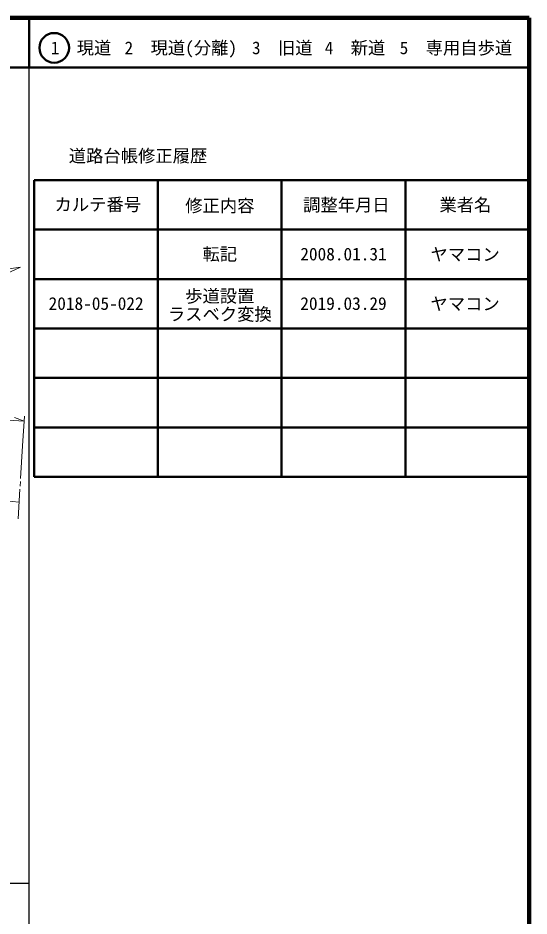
# Model space of a CAD drawing. Units: millimetres at full size, sheet at 1:1000; details may follow other scales. Extents: x 40000 to 680000, y 20000 to 380000.
# Drawn here: x 576706 to 680000, y 198357 to 380000 of the extents above; entities that cross this region are included whole.
import ezdxf
from ezdxf.enums import TextEntityAlignment as Align

# ---------------------------------------------------------------- set-up
doc = ezdxf.new("R2010")
doc.units = ezdxf.units.MM
doc.header["$LTSCALE"] = 1000
for name, color, linetype, lineweight in [('M-BGD', 7, 'Continuous', 13), ('M-BMK', 2, 'Continuous', 13), ('M-BMK-SRVR', 3, 'Continuous', 13), ('M-STR-HTXT', 7, 'Continuous', 13), ('M-TTL', 2, 'Continuous', 140), ('M-TTL-BAND', 7, 'Continuous', 25), ('M-TTL-FRAM', 2, 'Continuous', 50), ('M-TTL-LINE', 7, 'Continuous', 50)]:
    doc.layers.add(name, color=color, linetype=linetype, lineweight=lineweight)
doc.layers.add('M-TTL-TXT', color=7, linetype='Continuous')
doc.styles.add('ＭＳ ゴシック', font='')
doc.styles.get('ＭＳ ゴシック').set_extended_font_data('MS Gothic')

msp = doc.modelspace()

# ---------------------------------------------------------------- linework, layer by layer
at = {"layer": 'M-BGD'}
msp.add_line((550909, 284411), (576938, 282091), dxfattribs=at)
at = {"layer": 'M-BMK'}
for p, q in [((577235, 286868), (577645, 293442)), ((577136, 285271), (577198, 286269)), ((576725, 278683), (577098, 284672))]:
    msp.add_line(p, q, dxfattribs=at)
at = {"layer": 'M-BMK-SRVR'}
msp.add_lwpolyline([(545498, 314828), (577241, 329574), (573448, 329086), (572303, 326364)], dxfattribs=at)
at = {"layer": 'M-STR-HTXT'}
for p, q in [((577957, 298458), (520223, 302054)), ((577957, 298458), (575998, 299181)), ((577645, 293442), (578018, 299431))]:
    msp.add_line(p, q, dxfattribs=at)
at = {"layer": 'M-TTL'}
for p, q in [((680000, 380000), (40000, 380000)), ((680000, 20000), (680000, 380000))]:
    msp.add_line(p, q, dxfattribs=at)
at = {"layer": 'M-TTL-BAND'}
for p, q in [((579000, 20000), (579000, 370000)), ((40000, 205000), (579000, 205000))]:
    msp.add_line(p, q, dxfattribs=at)
at = {"layer": 'M-TTL-FRAM'}
for p, q in [((580000, 347197), (580000, 287197)), ((580000, 347197), (680000, 347197)), ((580000, 287197), (680000, 287197))]:
    msp.add_line(p, q, dxfattribs=at)
at = {"layer": 'M-TTL-LINE'}
for p, q in [((579000, 380000), (579000, 370000)), ((40000, 370000), (680000, 370000)), ((605000, 347197), (605000, 287197)), ((630000, 347197), (630000, 287197)), ((655000, 347197), (655000, 287197)), ((580000, 337197), (680000, 337197)), ((580000, 327197), (680000, 327197)), ((580000, 317197), (680000, 317197)), ((580000, 307197), (680000, 307197)), ((580000, 297197), (680000, 297197))]:
    msp.add_line(p, q, dxfattribs=at)
msp.add_circle((584031, 373958), 3000, dxfattribs=at)

# ---------------------------------------------------------------- texts
at = {"layer": 'M-TTL-TXT', "style": 'ＭＳ ゴシック'}
for s, p in [('1\u3000現道', (589448, 373958)), ('2\u3000現道(分離)', (609619, 373958)), ('3\u3000旧道', (630121, 373958)), ('4\u3000新道', (644824, 373958)), ('5\u3000専用自歩道', (665228, 373958)), ('道路台帳修正履歴', (600968, 352113)), ('カルテ番号', (592839, 342277)), ('修正内容', (617509, 342023)), ('調整年月日', (643089, 342197)), ('業者名', (667134, 342197)), ('転記', (617500, 332245)), ('2008.01.31', (642500, 332245)), ('ヤマコン', (667077, 332189)), ('歩道設置', (617500, 323754)), ('2018-05-022', (592500, 322245)), ('2019.03.29', (642500, 322245)), ('ヤマコン', (667077, 322189)), ('ラスベク変換', (617500, 320090))]:
    msp.add_text(s, height=2566, dxfattribs=at).set_placement(p, align=Align.MIDDLE_CENTER)

doc.saveas('drawing.dxf')
